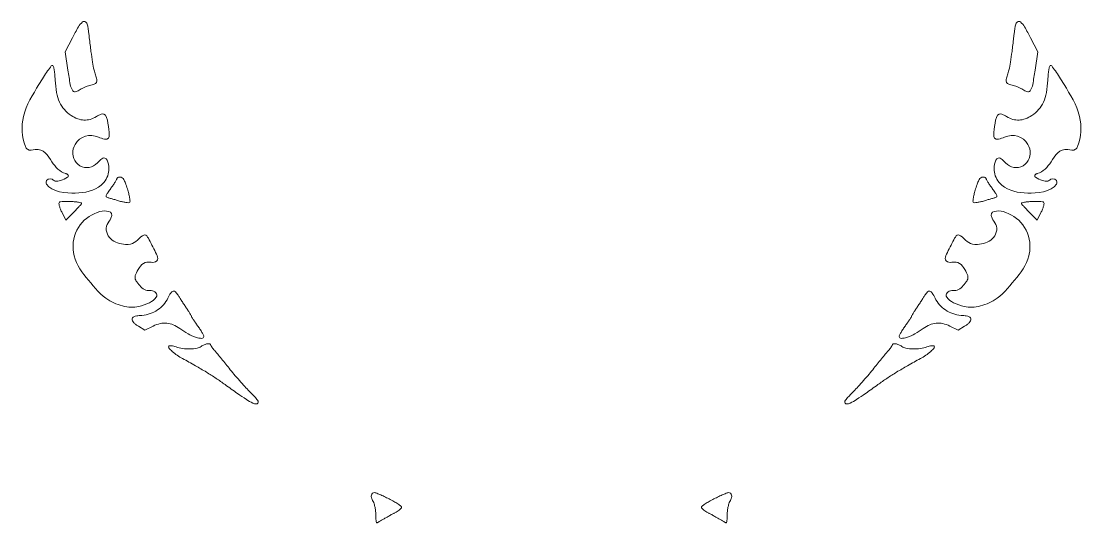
# Model space of a CAD drawing. Header units: millimetres. Extents: x 946 to 1411, y -1945 to 60.
# Drawn here: x 986.5 to 1377, y -1868.9 to -1684.2 of the extents above; entities that cross this region are included whole.
import ezdxf

# ---------------------------------------------------------------- set-up
doc = ezdxf.new("R2010")
doc.units = ezdxf.units.MM
doc.header["$MEASUREMENT"] = 0
doc.layers.add('Layer 1', color=7, linetype='Continuous')

msp = doc.modelspace()

# ---------------------------------------------------------------- linework, layer by layer
at = {"layer": 'Layer 1', "lineweight": 0}
for points, knots in [([(1005.36, -1690.36), (1006.05, -1689), (1006.79, -1687.67), (1007.56, -1686.36), (1007.98, -1685.66), (1008.51, -1685.03), (1009.13, -1684.51), (1009.43, -1684.25), (1009.87, -1684.23), (1010.19, -1684.47), (1010.57, -1684.75), (1010.84, -1685.16), (1010.94, -1685.63), (1010.99, -1685.88), (1011.04, -1686.14), (1011.08, -1686.4), (1011.14, -1686.81), (1011.2, -1687.22), (1011.26, -1687.62), (1011.32, -1688.08), (1011.39, -1688.54), (1011.44, -1689), (1011.5, -1689.45), (1011.55, -1689.91), (1011.6, -1690.36), (1011.79, -1692.05), (1011.99, -1693.74), (1012.21, -1695.43), (1012.38, -1696.73), (1012.57, -1698.02), (1012.78, -1699.31), (1012.95, -1700.29), (1013.13, -1701.26), (1013.34, -1702.23), (1013.47, -1702.84), (1013.65, -1703.44), (1013.88, -1704.02), (1014.09, -1704.56), (1014.25, -1705.12), (1014.37, -1705.69), (1014.44, -1706.05), (1014.38, -1706.42), (1014.21, -1706.74), (1014.03, -1707.06), (1013.75, -1707.31), (1013.41, -1707.44), (1012.88, -1707.65), (1012.32, -1707.81), (1011.76, -1707.92), (1011.42, -1707.98), (1011.09, -1708.07), (1010.77, -1708.17), (1010.4, -1708.3), (1010.03, -1708.44), (1009.68, -1708.59), (1009.33, -1708.75), (1008.98, -1708.92), (1008.65, -1709.1), (1008.37, -1709.25), (1008.11, -1709.43), (1007.86, -1709.62), (1007.44, -1709.95), (1006.93, -1710.16), (1006.4, -1710.21), (1005.98, -1710.26), (1005.57, -1710.05), (1005.36, -1709.67), (1004.99, -1709.01), (1004.73, -1708.29), (1004.59, -1707.54), (1004.27, -1705.79), (1003.98, -1704.03), (1003.73, -1702.27), (1003.73, -1702.27), (1002.73, -1695.46), (1002.73, -1695.46), (1002.73, -1695.46), (1005.36, -1690.36), (1005.36, -1690.36)], [0, 0, 0, 0, 1, 1, 1, 2, 2, 2, 3, 3, 3, 4, 4, 4, 5, 5, 5, 6, 6, 6, 7, 7, 7, 8, 8, 8, 9, 9, 9, 10, 10, 10, 11, 11, 11, 12, 12, 12, 13, 13, 13, 14, 14, 14, 15, 15, 15, 16, 16, 16, 17, 17, 17, 18, 18, 18, 19, 19, 19, 20, 20, 20, 21, 21, 21, 22, 22, 22, 23, 23, 23, 24, 24, 24, 25, 25, 25, 26, 26, 26, 26]), ([(1358.14, -1690.36), (1358.14, -1690.36), (1360.76, -1695.46), (1360.76, -1695.46), (1360.76, -1695.46), (1359.77, -1702.27), (1359.77, -1702.27), (1359.51, -1704.03), (1359.22, -1705.79), (1358.9, -1707.54), (1358.76, -1708.29), (1358.5, -1709.01), (1358.13, -1709.67), (1357.92, -1710.05), (1357.51, -1710.26), (1357.09, -1710.21), (1356.56, -1710.16), (1356.05, -1709.95), (1355.63, -1709.62), (1355.38, -1709.43), (1355.12, -1709.25), (1354.84, -1709.1), (1354.51, -1708.92), (1354.16, -1708.75), (1353.81, -1708.59), (1353.46, -1708.44), (1353.09, -1708.3), (1352.72, -1708.17), (1352.4, -1708.07), (1352.07, -1707.98), (1351.73, -1707.92), (1351.17, -1707.81), (1350.61, -1707.65), (1350.08, -1707.44), (1349.74, -1707.31), (1349.46, -1707.06), (1349.28, -1706.74), (1349.11, -1706.42), (1349.05, -1706.05), (1349.12, -1705.69), (1349.24, -1705.12), (1349.4, -1704.56), (1349.61, -1704.02), (1349.84, -1703.44), (1350.02, -1702.84), (1350.15, -1702.23), (1350.36, -1701.26), (1350.54, -1700.29), (1350.71, -1699.31), (1350.92, -1698.02), (1351.11, -1696.73), (1351.28, -1695.43), (1351.5, -1693.74), (1351.7, -1692.05), (1351.89, -1690.36), (1351.94, -1689.91), (1351.99, -1689.45), (1352.05, -1689), (1352.11, -1688.54), (1352.17, -1688.08), (1352.23, -1687.62), (1352.29, -1687.22), (1352.35, -1686.81), (1352.41, -1686.4), (1352.45, -1686.14), (1352.5, -1685.88), (1352.55, -1685.63), (1352.65, -1685.16), (1352.92, -1684.75), (1353.3, -1684.47), (1353.62, -1684.23), (1354.06, -1684.25), (1354.37, -1684.51), (1354.99, -1685.03), (1355.51, -1685.66), (1355.93, -1686.36), (1356.7, -1687.67), (1357.44, -1689), (1358.14, -1690.36)], [0, 0, 0, 0, 1, 1, 1, 2, 2, 2, 3, 3, 3, 4, 4, 4, 5, 5, 5, 6, 6, 6, 7, 7, 7, 8, 8, 8, 9, 9, 9, 10, 10, 10, 11, 11, 11, 12, 12, 12, 13, 13, 13, 14, 14, 14, 15, 15, 15, 16, 16, 16, 17, 17, 17, 18, 18, 18, 19, 19, 19, 20, 20, 20, 21, 21, 21, 22, 22, 22, 23, 23, 23, 24, 24, 24, 25, 25, 25, 26, 26, 26, 26]), ([(995.83, -1744.19), (995.71, -1743.99), (995.65, -1743.76), (995.65, -1743.53), (995.65, -1742.4), (997, -1741.98), (997.87, -1742.43), (998.27, -1742.64), (998.62, -1742.93), (999.04, -1743.08), (999.68, -1743.3), (1000.39, -1743.15), (1001.02, -1742.89), (1001.89, -1742.54), (1002.8, -1742.17), (1003.61, -1741.69), (1003.74, -1741.61), (1003.83, -1741.49), (1003.86, -1741.35), (1003.9, -1741.2), (1003.87, -1741.05), (1003.79, -1740.93), (1003.74, -1740.84), (1003.67, -1740.76), (1003.58, -1740.69), (1003.49, -1740.61), (1003.38, -1740.54), (1003.27, -1740.48), (1003.16, -1740.42), (1003.04, -1740.38), (1002.92, -1740.34), (1000.76, -1739.75), (999.1, -1737.88), (997.84, -1736.01), (996.33, -1733.76), (994.89, -1731.05), (991.68, -1731.47), (990.7, -1731.61), (989.58, -1732.01), (988.8, -1731.4), (988.47, -1731.15), (988.28, -1730.76), (988.12, -1730.37), (986.63, -1726.9), (986.52, -1722.91), (987.36, -1719.26), (988.38, -1714.88), (990.79, -1711.28), (993.06, -1707.49), (993.61, -1706.59), (994.16, -1705.69), (994.73, -1704.8), (995.22, -1704.04), (995.73, -1703.28), (996.25, -1702.54), (996.69, -1701.92), (997.13, -1701.3), (997.58, -1700.69), (997.68, -1700.56), (997.84, -1700.48), (998.01, -1700.48), (998.16, -1700.48), (998.3, -1700.58), (998.34, -1700.73), (998.46, -1701.11), (998.55, -1701.5), (998.63, -1701.9), (998.73, -1702.45), (998.81, -1703.02), (998.86, -1703.59), (998.94, -1704.35), (998.99, -1705.12), (999.03, -1705.89), (999.11, -1707.44), (999.29, -1708.98), (999.56, -1710.51), (999.78, -1711.73), (1000.15, -1712.91), (1000.66, -1714.04), (1001.1, -1715.03), (1001.69, -1715.95), (1002.4, -1716.76), (1003.13, -1717.59), (1003.97, -1718.32), (1004.9, -1718.92), (1005.66, -1719.42), (1006.47, -1719.83), (1007.32, -1720.16), (1008.05, -1720.44), (1008.83, -1720.6), (1009.61, -1720.64), (1010.38, -1720.67), (1011.14, -1720.58), (1011.87, -1720.36), (1012.69, -1720.12), (1013.46, -1719.79), (1014.19, -1719.36), (1014.76, -1719.02), (1015.35, -1718.72), (1015.96, -1718.46), (1016.28, -1718.32), (1016.64, -1718.31), (1016.96, -1718.44), (1018.55, -1719.06), (1018.73, -1724.34), (1018.94, -1725.85), (1019.1, -1727.05), (1018.47, -1728), (1017.14, -1727.64), (1016.4, -1727.44), (1015.67, -1727.19), (1014.97, -1726.9), (1011.77, -1725.56), (1008.17, -1726.46), (1006.35, -1729.58), (1005.15, -1731.64), (1005.24, -1734.44), (1006.75, -1736.29), (1008.26, -1738.14), (1011.16, -1738.75), (1013.19, -1737.49), (1014.2, -1736.86), (1014.93, -1735.86), (1015.84, -1735.09), (1016.24, -1734.75), (1016.76, -1734.44), (1017.25, -1734.6), (1018.78, -1735.09), (1018.92, -1738.51), (1018.71, -1739.75), (1018.41, -1741.61), (1017.39, -1743.37), (1015.96, -1744.58), (1013.38, -1746.77), (1009.82, -1747.43), (1006.43, -1747.49), (1003.31, -1747.55), (997.72, -1747.22), (995.83, -1744.19)], [0, 0, 0, 0, 1, 1, 1, 2, 2, 2, 3, 3, 3, 4, 4, 4, 5, 5, 5, 6, 6, 6, 7, 7, 7, 8, 8, 8, 9, 9, 9, 10, 10, 10, 11, 11, 11, 12, 12, 12, 13, 13, 13, 14, 14, 14, 15, 15, 15, 16, 16, 16, 17, 17, 17, 18, 18, 18, 19, 19, 19, 20, 20, 20, 21, 21, 21, 22, 22, 22, 23, 23, 23, 24, 24, 24, 25, 25, 25, 26, 26, 26, 27, 27, 27, 28, 28, 28, 29, 29, 29, 30, 30, 30, 31, 31, 31, 32, 32, 32, 33, 33, 33, 34, 34, 34, 35, 35, 35, 36, 36, 36, 37, 37, 37, 38, 38, 38, 39, 39, 39, 40, 40, 40, 41, 41, 41, 42, 42, 42, 43, 43, 43, 44, 44, 44, 45, 45, 45, 46, 46, 46, 46]), ([(1362.83, -1714.04), (1363.34, -1712.91), (1363.71, -1711.73), (1363.93, -1710.51), (1364.2, -1708.98), (1364.38, -1707.44), (1364.46, -1705.89), (1364.5, -1705.12), (1364.56, -1704.35), (1364.63, -1703.59), (1364.68, -1703.02), (1364.76, -1702.45), (1364.86, -1701.9), (1364.94, -1701.5), (1365.03, -1701.11), (1365.15, -1700.73), (1365.19, -1700.58), (1365.33, -1700.48), (1365.48, -1700.48), (1365.65, -1700.48), (1365.81, -1700.56), (1365.91, -1700.69), (1366.36, -1701.3), (1366.8, -1701.92), (1367.24, -1702.54), (1367.77, -1703.28), (1368.27, -1704.04), (1368.76, -1704.8), (1369.33, -1705.69), (1369.89, -1706.59), (1370.43, -1707.49), (1372.7, -1711.28), (1375.12, -1714.88), (1376.13, -1719.26), (1376.97, -1722.91), (1376.86, -1726.9), (1375.38, -1730.37), (1375.21, -1730.76), (1375.02, -1731.15), (1374.69, -1731.4), (1373.91, -1732.01), (1372.79, -1731.61), (1371.81, -1731.47), (1368.6, -1731.05), (1367.16, -1733.76), (1365.65, -1736.01), (1364.39, -1737.88), (1362.73, -1739.75), (1360.57, -1740.34), (1360.45, -1740.38), (1360.33, -1740.42), (1360.22, -1740.48), (1360.11, -1740.54), (1360, -1740.61), (1359.91, -1740.69), (1359.82, -1740.76), (1359.75, -1740.84), (1359.7, -1740.93), (1359.62, -1741.05), (1359.6, -1741.2), (1359.63, -1741.35), (1359.67, -1741.49), (1359.76, -1741.61), (1359.88, -1741.69), (1360.69, -1742.17), (1361.6, -1742.54), (1362.47, -1742.89), (1363.1, -1743.15), (1363.81, -1743.3), (1364.45, -1743.08), (1364.87, -1742.93), (1365.22, -1742.64), (1365.62, -1742.43), (1366.49, -1741.98), (1367.84, -1742.4), (1367.84, -1743.53), (1367.84, -1743.76), (1367.78, -1743.99), (1367.66, -1744.19), (1365.78, -1747.22), (1360.18, -1747.55), (1357.06, -1747.49), (1353.67, -1747.43), (1350.12, -1746.77), (1347.53, -1744.58), (1346.1, -1743.37), (1345.08, -1741.61), (1344.78, -1739.75), (1344.57, -1738.51), (1344.71, -1735.09), (1346.24, -1734.6), (1346.73, -1734.44), (1347.25, -1734.75), (1347.65, -1735.09), (1348.56, -1735.86), (1349.29, -1736.86), (1350.3, -1737.49), (1352.33, -1738.75), (1355.23, -1738.14), (1356.74, -1736.29), (1358.25, -1734.44), (1358.34, -1731.64), (1357.14, -1729.58), (1355.32, -1726.46), (1351.72, -1725.56), (1348.53, -1726.9), (1347.82, -1727.19), (1347.09, -1727.44), (1346.35, -1727.64), (1345.02, -1728), (1344.39, -1727.05), (1344.56, -1725.85), (1344.76, -1724.34), (1344.94, -1719.06), (1346.53, -1718.44), (1346.85, -1718.31), (1347.21, -1718.32), (1347.53, -1718.46), (1348.14, -1718.72), (1348.73, -1719.02), (1349.3, -1719.36), (1350.03, -1719.79), (1350.81, -1720.12), (1351.62, -1720.36), (1352.35, -1720.58), (1353.11, -1720.67), (1353.88, -1720.64), (1354.66, -1720.6), (1355.44, -1720.44), (1356.17, -1720.16), (1357.02, -1719.83), (1357.83, -1719.42), (1358.59, -1718.92), (1359.52, -1718.32), (1360.36, -1717.59), (1361.09, -1716.76), (1361.8, -1715.95), (1362.39, -1715.03), (1362.83, -1714.04)], [0, 0, 0, 0, 1, 1, 1, 2, 2, 2, 3, 3, 3, 4, 4, 4, 5, 5, 5, 6, 6, 6, 7, 7, 7, 8, 8, 8, 9, 9, 9, 10, 10, 10, 11, 11, 11, 12, 12, 12, 13, 13, 13, 14, 14, 14, 15, 15, 15, 16, 16, 16, 17, 17, 17, 18, 18, 18, 19, 19, 19, 20, 20, 20, 21, 21, 21, 22, 22, 22, 23, 23, 23, 24, 24, 24, 25, 25, 25, 26, 26, 26, 27, 27, 27, 28, 28, 28, 29, 29, 29, 30, 30, 30, 31, 31, 31, 32, 32, 32, 33, 33, 33, 34, 34, 34, 35, 35, 35, 36, 36, 36, 37, 37, 37, 38, 38, 38, 39, 39, 39, 40, 40, 40, 41, 41, 41, 42, 42, 42, 43, 43, 43, 44, 44, 44, 45, 45, 45, 46, 46, 46, 46]), ([(1026.6, -1750.46), (1026.61, -1750.62), (1026.56, -1750.77), (1026.45, -1750.88), (1026.34, -1750.99), (1026.2, -1751.04), (1026.05, -1751.04), (1025.71, -1751.02), (1025.37, -1750.99), (1025.03, -1750.95), (1024.6, -1750.89), (1024.18, -1750.82), (1023.76, -1750.72), (1023.29, -1750.62), (1022.83, -1750.49), (1022.36, -1750.35), (1021.89, -1750.21), (1021.42, -1750.07), (1020.95, -1749.93), (1020.5, -1749.8), (1020.06, -1749.66), (1019.62, -1749.53), (1019.25, -1749.42), (1018.87, -1749.31), (1018.5, -1749.2), (1018.33, -1749.15), (1018.16, -1749.1), (1018, -1749.05), (1017.86, -1749.02), (1017.78, -1748.89), (1017.79, -1748.75), (1017.81, -1748.53), (1017.87, -1748.31), (1017.97, -1748.11), (1018.12, -1747.77), (1018.3, -1747.45), (1018.51, -1747.14), (1018.82, -1746.69), (1019.13, -1746.25), (1019.46, -1745.81), (1019.76, -1745.42), (1020.06, -1745.02), (1020.34, -1744.62), (1020.6, -1744.26), (1020.85, -1743.89), (1021.08, -1743.51), (1021.28, -1743.2), (1021.47, -1742.89), (1021.66, -1742.57), (1021.72, -1742.46), (1021.76, -1742.33), (1021.76, -1742.2), (1021.76, -1742.12), (1021.79, -1742.04), (1021.85, -1741.97), (1021.93, -1741.89), (1022.02, -1741.83), (1022.12, -1741.78), (1022.25, -1741.72), (1022.39, -1741.67), (1022.53, -1741.65), (1022.68, -1741.62), (1022.84, -1741.6), (1023, -1741.6), (1023.25, -1741.6), (1023.49, -1741.69), (1023.68, -1741.84), (1023.92, -1742.03), (1024.12, -1742.26), (1024.27, -1742.52), (1024.51, -1742.92), (1024.72, -1743.34), (1024.88, -1743.78), (1025.14, -1744.5), (1025.39, -1745.23), (1025.62, -1745.97), (1025.8, -1746.54), (1025.96, -1747.11), (1026.11, -1747.68), (1026.23, -1748.19), (1026.34, -1748.7), (1026.43, -1749.22), (1026.5, -1749.63), (1026.56, -1750.05), (1026.6, -1750.46)], [0, 0, 0, 0, 1, 1, 1, 2, 2, 2, 3, 3, 3, 4, 4, 4, 5, 5, 5, 6, 6, 6, 7, 7, 7, 8, 8, 8, 9, 9, 9, 10, 10, 10, 11, 11, 11, 12, 12, 12, 13, 13, 13, 14, 14, 14, 15, 15, 15, 16, 16, 16, 17, 17, 17, 18, 18, 18, 19, 19, 19, 20, 20, 20, 21, 21, 21, 22, 22, 22, 23, 23, 23, 24, 24, 24, 25, 25, 25, 26, 26, 26, 27, 27, 27, 28, 28, 28, 28]), ([(1344.03, -1745.81), (1344.36, -1746.25), (1344.68, -1746.69), (1344.98, -1747.14), (1345.19, -1747.45), (1345.37, -1747.77), (1345.53, -1748.11), (1345.62, -1748.31), (1345.68, -1748.53), (1345.7, -1748.75), (1345.71, -1748.89), (1345.63, -1749.02), (1345.5, -1749.05), (1345.33, -1749.1), (1345.16, -1749.15), (1344.99, -1749.2), (1344.62, -1749.31), (1344.24, -1749.42), (1343.87, -1749.53), (1343.43, -1749.66), (1342.99, -1749.8), (1342.54, -1749.93), (1342.07, -1750.07), (1341.6, -1750.21), (1341.13, -1750.35), (1340.66, -1750.49), (1340.2, -1750.62), (1339.73, -1750.72), (1339.31, -1750.82), (1338.89, -1750.89), (1338.46, -1750.95), (1338.12, -1750.99), (1337.78, -1751.02), (1337.44, -1751.04), (1337.29, -1751.04), (1337.15, -1750.99), (1337.04, -1750.88), (1336.93, -1750.77), (1336.88, -1750.62), (1336.89, -1750.46), (1336.94, -1750.05), (1336.99, -1749.63), (1337.06, -1749.22), (1337.15, -1748.7), (1337.26, -1748.19), (1337.39, -1747.68), (1337.53, -1747.11), (1337.69, -1746.54), (1337.87, -1745.97), (1338.1, -1745.23), (1338.35, -1744.5), (1338.62, -1743.78), (1338.78, -1743.34), (1338.98, -1742.92), (1339.22, -1742.52), (1339.37, -1742.26), (1339.57, -1742.03), (1339.81, -1741.84), (1340, -1741.69), (1340.24, -1741.6), (1340.49, -1741.6), (1340.65, -1741.6), (1340.81, -1741.62), (1340.96, -1741.65), (1341.1, -1741.67), (1341.24, -1741.72), (1341.37, -1741.78), (1341.47, -1741.83), (1341.56, -1741.89), (1341.64, -1741.97), (1341.7, -1742.04), (1341.73, -1742.12), (1341.73, -1742.2), (1341.73, -1742.33), (1341.77, -1742.46), (1341.83, -1742.57), (1342.02, -1742.89), (1342.21, -1743.2), (1342.41, -1743.51), (1342.64, -1743.89), (1342.89, -1744.26), (1343.15, -1744.62), (1343.43, -1745.02), (1343.73, -1745.42), (1344.03, -1745.81)], [0, 0, 0, 0, 1, 1, 1, 2, 2, 2, 3, 3, 3, 4, 4, 4, 5, 5, 5, 6, 6, 6, 7, 7, 7, 8, 8, 8, 9, 9, 9, 10, 10, 10, 11, 11, 11, 12, 12, 12, 13, 13, 13, 14, 14, 14, 15, 15, 15, 16, 16, 16, 17, 17, 17, 18, 18, 18, 19, 19, 19, 20, 20, 20, 21, 21, 21, 22, 22, 22, 23, 23, 23, 24, 24, 24, 25, 25, 25, 26, 26, 26, 27, 27, 27, 28, 28, 28, 28]), ([(1002.91, -1757.46), (1002.91, -1757.46), (1001.43, -1754.43), (1001.43, -1754.43), (1001.23, -1754.01), (1001.04, -1753.59), (1000.87, -1753.16), (1000.73, -1752.81), (1000.62, -1752.45), (1000.53, -1752.09), (1000.47, -1751.83), (1000.42, -1751.56), (1000.41, -1751.29), (1000.4, -1751.14), (1000.46, -1751), (1000.58, -1750.9), (1000.7, -1750.81), (1000.85, -1750.74), (1001.01, -1750.72), (1001.38, -1750.68), (1001.75, -1750.64), (1002.12, -1750.62), (1002.57, -1750.59), (1003.02, -1750.57), (1003.47, -1750.57), (1003.96, -1750.57), (1004.46, -1750.58), (1004.95, -1750.61), (1005.43, -1750.64), (1005.91, -1750.67), (1006.39, -1750.72), (1006.79, -1750.76), (1007.2, -1750.82), (1007.6, -1750.89), (1007.92, -1750.95), (1008.23, -1751.02), (1008.55, -1751.09), (1008.64, -1751.11), (1008.7, -1751.2), (1008.7, -1751.29), (1008.7, -1751.4), (1008.66, -1751.5), (1008.6, -1751.59), (1008.35, -1751.88), (1008.1, -1752.18), (1007.85, -1752.47), (1007.55, -1752.82), (1007.23, -1753.16), (1006.91, -1753.49), (1006.55, -1753.88), (1006.18, -1754.25), (1005.8, -1754.62), (1005.8, -1754.62), (1002.91, -1757.46), (1002.91, -1757.46)], [0, 0, 0, 0, 1, 1, 1, 2, 2, 2, 3, 3, 3, 4, 4, 4, 5, 5, 5, 6, 6, 6, 7, 7, 7, 8, 8, 8, 9, 9, 9, 10, 10, 10, 11, 11, 11, 12, 12, 12, 13, 13, 13, 14, 14, 14, 15, 15, 15, 16, 16, 16, 17, 17, 17, 18, 18, 18, 18]), ([(1362.96, -1752.09), (1362.87, -1752.45), (1362.76, -1752.81), (1362.62, -1753.16), (1362.45, -1753.59), (1362.26, -1754.01), (1362.06, -1754.43), (1362.06, -1754.43), (1360.59, -1757.46), (1360.59, -1757.46), (1360.59, -1757.46), (1357.69, -1754.62), (1357.69, -1754.62), (1357.31, -1754.25), (1356.94, -1753.88), (1356.58, -1753.49), (1356.26, -1753.16), (1355.94, -1752.82), (1355.64, -1752.47), (1355.39, -1752.18), (1355.14, -1751.88), (1354.89, -1751.59), (1354.83, -1751.5), (1354.79, -1751.4), (1354.79, -1751.29), (1354.79, -1751.2), (1354.85, -1751.11), (1354.95, -1751.09), (1355.26, -1751.02), (1355.57, -1750.95), (1355.89, -1750.89), (1356.29, -1750.82), (1356.7, -1750.76), (1357.1, -1750.72), (1357.58, -1750.67), (1358.06, -1750.64), (1358.54, -1750.61), (1359.04, -1750.58), (1359.53, -1750.57), (1360.02, -1750.57), (1360.48, -1750.57), (1360.93, -1750.59), (1361.38, -1750.62), (1361.74, -1750.64), (1362.11, -1750.68), (1362.48, -1750.72), (1362.64, -1750.74), (1362.79, -1750.81), (1362.92, -1750.9), (1363.03, -1751), (1363.09, -1751.14), (1363.08, -1751.29), (1363.07, -1751.56), (1363.02, -1751.83), (1362.96, -1752.09)], [0, 0, 0, 0, 1, 1, 1, 2, 2, 2, 3, 3, 3, 4, 4, 4, 5, 5, 5, 6, 6, 6, 7, 7, 7, 8, 8, 8, 9, 9, 9, 10, 10, 10, 11, 11, 11, 12, 12, 12, 13, 13, 13, 14, 14, 14, 15, 15, 15, 16, 16, 16, 17, 17, 17, 18, 18, 18, 18]), ([(1023.77, -1789.06), (1022.68, -1788.78), (1021.61, -1788.41), (1020.59, -1787.93), (1019.59, -1787.46), (1018.63, -1786.9), (1017.73, -1786.24), (1014.93, -1784.18), (1012.6, -1781.24), (1010.43, -1778.54), (1008.27, -1775.85), (1006.35, -1772.85), (1005.76, -1769.38), (1005.69, -1768.91), (1005.63, -1768.44), (1005.61, -1767.96), (1005.43, -1764.84), (1006.38, -1761.66), (1008.27, -1759.17), (1010.05, -1756.82), (1012.65, -1755.11), (1015.49, -1754.35), (1017.39, -1753.85), (1020.87, -1753.8), (1019.57, -1756.73), (1019.21, -1757.56), (1018.55, -1758.24), (1018.17, -1759.06), (1017.36, -1760.84), (1018.06, -1763.06), (1019.49, -1764.4), (1020.92, -1765.74), (1022.93, -1766.31), (1024.89, -1766.42), (1027.72, -1766.58), (1028.69, -1765.29), (1030.61, -1763.62), (1032.25, -1762.18), (1032.85, -1763.17), (1033.63, -1764.7), (1034.53, -1766.47), (1035.43, -1768.24), (1036.33, -1770.01), (1036.67, -1770.67), (1037, -1771.44), (1036.69, -1772.11), (1036.4, -1772.74), (1035.62, -1773), (1034.92, -1773.01), (1034.22, -1773.02), (1033.52, -1772.86), (1032.82, -1772.94), (1030.89, -1773.18), (1029.76, -1775.17), (1028.92, -1776.92), (1028.63, -1777.53), (1028.33, -1778.18), (1028.43, -1778.85), (1028.5, -1779.36), (1028.8, -1779.81), (1029.09, -1780.23), (1029.92, -1781.42), (1031.01, -1782.74), (1032.44, -1783.2), (1033.73, -1783.61), (1035.07, -1783.09), (1036.12, -1784.2), (1036.54, -1784.65), (1036.58, -1785.32), (1036.22, -1785.81), (1035.56, -1786.69), (1034.71, -1787.41), (1033.73, -1787.89), (1032.49, -1788.51), (1031.19, -1788.97), (1029.85, -1789.27), (1028.9, -1789.49), (1027.92, -1789.57), (1026.95, -1789.53), (1025.88, -1789.48), (1024.81, -1789.32), (1023.77, -1789.06)], [0, 0, 0, 0, 1, 1, 1, 2, 2, 2, 3, 3, 3, 4, 4, 4, 5, 5, 5, 6, 6, 6, 7, 7, 7, 8, 8, 8, 9, 9, 9, 10, 10, 10, 11, 11, 11, 12, 12, 12, 13, 13, 13, 14, 14, 14, 15, 15, 15, 16, 16, 16, 17, 17, 17, 18, 18, 18, 19, 19, 19, 20, 20, 20, 21, 21, 21, 22, 22, 22, 23, 23, 23, 24, 24, 24, 25, 25, 25, 26, 26, 26, 27, 27, 27, 27]), ([(1357.89, -1767.96), (1357.86, -1768.44), (1357.81, -1768.91), (1357.73, -1769.38), (1357.14, -1772.85), (1355.22, -1775.85), (1353.06, -1778.54), (1350.89, -1781.24), (1348.56, -1784.18), (1345.76, -1786.24), (1344.86, -1786.9), (1343.9, -1787.46), (1342.9, -1787.93), (1341.88, -1788.41), (1340.81, -1788.78), (1339.72, -1789.06), (1338.68, -1789.32), (1337.61, -1789.48), (1336.54, -1789.53), (1335.57, -1789.57), (1334.59, -1789.49), (1333.65, -1789.27), (1332.3, -1788.97), (1331, -1788.51), (1329.77, -1787.89), (1328.78, -1787.41), (1327.93, -1786.69), (1327.27, -1785.81), (1326.91, -1785.32), (1326.95, -1784.65), (1327.37, -1784.2), (1328.42, -1783.09), (1329.76, -1783.61), (1331.05, -1783.2), (1332.48, -1782.74), (1333.57, -1781.42), (1334.4, -1780.23), (1334.7, -1779.81), (1334.99, -1779.36), (1335.06, -1778.85), (1335.16, -1778.18), (1334.86, -1777.53), (1334.57, -1776.92), (1333.74, -1775.17), (1332.6, -1773.18), (1330.67, -1772.94), (1329.97, -1772.86), (1329.27, -1773.02), (1328.57, -1773.01), (1327.87, -1773), (1327.09, -1772.74), (1326.8, -1772.11), (1326.49, -1771.44), (1326.83, -1770.67), (1327.16, -1770.01), (1328.06, -1768.24), (1328.96, -1766.47), (1329.86, -1764.7), (1330.64, -1763.17), (1331.24, -1762.18), (1332.88, -1763.62), (1334.8, -1765.29), (1335.77, -1766.58), (1338.6, -1766.42), (1340.56, -1766.31), (1342.57, -1765.74), (1344, -1764.4), (1345.43, -1763.06), (1346.13, -1760.84), (1345.32, -1759.06), (1344.94, -1758.24), (1344.28, -1757.56), (1343.92, -1756.73), (1342.62, -1753.8), (1346.11, -1753.85), (1348, -1754.35), (1350.84, -1755.11), (1353.44, -1756.82), (1355.22, -1759.17), (1357.11, -1761.66), (1358.06, -1764.84), (1357.89, -1767.96)], [0, 0, 0, 0, 1, 1, 1, 2, 2, 2, 3, 3, 3, 4, 4, 4, 5, 5, 5, 6, 6, 6, 7, 7, 7, 8, 8, 8, 9, 9, 9, 10, 10, 10, 11, 11, 11, 12, 12, 12, 13, 13, 13, 14, 14, 14, 15, 15, 15, 16, 16, 16, 17, 17, 17, 18, 18, 18, 19, 19, 19, 20, 20, 20, 21, 21, 21, 22, 22, 22, 23, 23, 23, 24, 24, 24, 25, 25, 25, 26, 26, 26, 27, 27, 27, 27]), ([(1037.69, -1795.55), (1036.79, -1795.75), (1035.92, -1796.06), (1035.1, -1796.46), (1035.1, -1796.46), (1032.07, -1797.92), (1032.07, -1797.92), (1032.07, -1797.92), (1029.69, -1796.56), (1029.69, -1796.56), (1029.36, -1796.38), (1029.05, -1796.17), (1028.76, -1795.94), (1028.48, -1795.74), (1028.22, -1795.5), (1027.99, -1795.25), (1027.79, -1795.05), (1027.62, -1794.82), (1027.47, -1794.58), (1027.36, -1794.41), (1027.31, -1794.22), (1027.31, -1794.02), (1027.31, -1793.81), (1027.38, -1793.6), (1027.5, -1793.42), (1027.63, -1793.24), (1027.81, -1793.1), (1028.02, -1793.01), (1028.35, -1792.88), (1028.69, -1792.79), (1029.04, -1792.74), (1029.67, -1792.65), (1030.31, -1792.58), (1030.95, -1792.52), (1031.99, -1792.43), (1033.02, -1792.21), (1034.01, -1791.88), (1034.96, -1791.56), (1035.87, -1791.11), (1036.71, -1790.55), (1037.54, -1790.01), (1038.28, -1789.35), (1038.93, -1788.61), (1039.58, -1787.87), (1040.12, -1787.04), (1040.54, -1786.16), (1040.85, -1785.52), (1041.19, -1784.9), (1041.58, -1784.3), (1041.78, -1783.98), (1042.1, -1783.75), (1042.46, -1783.65), (1042.78, -1783.57), (1043.11, -1783.66), (1043.34, -1783.89), (1043.72, -1784.26), (1044.05, -1784.68), (1044.33, -1785.14), (1044.51, -1785.44), (1044.69, -1785.74), (1044.88, -1786.03), (1045.14, -1786.44), (1045.4, -1786.85), (1045.66, -1787.25), (1045.94, -1787.69), (1046.22, -1788.13), (1046.51, -1788.56), (1046.77, -1788.96), (1047.04, -1789.36), (1047.3, -1789.76), (1047.55, -1790.13), (1047.79, -1790.49), (1048.02, -1790.86), (1048.23, -1791.18), (1048.43, -1791.5), (1048.63, -1791.83), (1048.79, -1792.1), (1048.96, -1792.38), (1049.12, -1792.66), (1049.16, -1792.72), (1049.18, -1792.79), (1049.18, -1792.86), (1049.18, -1792.94), (1049.2, -1793.01), (1049.24, -1793.07), (1049.44, -1793.39), (1049.64, -1793.7), (1049.85, -1794.01), (1050.09, -1794.38), (1050.33, -1794.75), (1050.58, -1795.11), (1050.87, -1795.53), (1051.16, -1795.94), (1051.46, -1796.35), (1051.76, -1796.77), (1052.05, -1797.19), (1052.34, -1797.62), (1052.59, -1798.01), (1052.84, -1798.41), (1053.07, -1798.81), (1053.27, -1799.15), (1053.46, -1799.48), (1053.64, -1799.83), (1053.71, -1799.96), (1053.75, -1800.11), (1053.75, -1800.27), (1053.74, -1800.46), (1053.67, -1800.65), (1053.53, -1800.78), (1053.39, -1800.92), (1053.2, -1800.99), (1053.01, -1800.99), (1052.28, -1800.97), (1051.56, -1800.85), (1050.87, -1800.62), (1049.86, -1800.29), (1048.87, -1799.86), (1047.94, -1799.34), (1046.88, -1798.75), (1045.85, -1798.1), (1044.88, -1797.37), (1044.14, -1796.83), (1043.34, -1796.37), (1042.5, -1796), (1041.75, -1795.67), (1040.95, -1795.47), (1040.13, -1795.39), (1039.31, -1795.31), (1038.49, -1795.37), (1037.69, -1795.55)], [0, 0, 0, 0, 1, 1, 1, 2, 2, 2, 3, 3, 3, 4, 4, 4, 5, 5, 5, 6, 6, 6, 7, 7, 7, 8, 8, 8, 9, 9, 9, 10, 10, 10, 11, 11, 11, 12, 12, 12, 13, 13, 13, 14, 14, 14, 15, 15, 15, 16, 16, 16, 17, 17, 17, 18, 18, 18, 19, 19, 19, 20, 20, 20, 21, 21, 21, 22, 22, 22, 23, 23, 23, 24, 24, 24, 25, 25, 25, 26, 26, 26, 27, 27, 27, 28, 28, 28, 29, 29, 29, 30, 30, 30, 31, 31, 31, 32, 32, 32, 33, 33, 33, 34, 34, 34, 35, 35, 35, 36, 36, 36, 37, 37, 37, 38, 38, 38, 39, 39, 39, 40, 40, 40, 41, 41, 41, 42, 42, 42, 43, 43, 43, 43]), ([(1336.02, -1794.58), (1335.87, -1794.82), (1335.7, -1795.05), (1335.5, -1795.25), (1335.27, -1795.5), (1335.01, -1795.74), (1334.74, -1795.94), (1334.44, -1796.17), (1334.13, -1796.38), (1333.8, -1796.56), (1333.8, -1796.56), (1331.42, -1797.92), (1331.42, -1797.92), (1331.42, -1797.92), (1328.4, -1796.46), (1328.4, -1796.46), (1327.57, -1796.06), (1326.7, -1795.75), (1325.81, -1795.55), (1325, -1795.37), (1324.18, -1795.31), (1323.36, -1795.39), (1322.54, -1795.47), (1321.74, -1795.67), (1320.99, -1796), (1320.15, -1796.37), (1319.35, -1796.83), (1318.61, -1797.37), (1317.64, -1798.1), (1316.61, -1798.75), (1315.55, -1799.34), (1314.62, -1799.86), (1313.63, -1800.29), (1312.62, -1800.62), (1311.93, -1800.85), (1311.21, -1800.97), (1310.48, -1800.99), (1310.29, -1800.99), (1310.1, -1800.92), (1309.96, -1800.78), (1309.82, -1800.65), (1309.75, -1800.46), (1309.75, -1800.27), (1309.75, -1800.11), (1309.78, -1799.96), (1309.86, -1799.83), (1310.04, -1799.48), (1310.22, -1799.15), (1310.42, -1798.81), (1310.65, -1798.41), (1310.9, -1798.01), (1311.16, -1797.62), (1311.44, -1797.19), (1311.73, -1796.77), (1312.03, -1796.35), (1312.33, -1795.94), (1312.62, -1795.53), (1312.91, -1795.11), (1313.16, -1794.75), (1313.4, -1794.38), (1313.64, -1794.01), (1313.85, -1793.7), (1314.05, -1793.39), (1314.25, -1793.07), (1314.29, -1793.01), (1314.32, -1792.94), (1314.32, -1792.86), (1314.32, -1792.79), (1314.33, -1792.72), (1314.37, -1792.66), (1314.53, -1792.38), (1314.7, -1792.1), (1314.87, -1791.83), (1315.06, -1791.5), (1315.26, -1791.18), (1315.47, -1790.86), (1315.7, -1790.49), (1315.94, -1790.13), (1316.19, -1789.76), (1316.45, -1789.36), (1316.72, -1788.96), (1316.98, -1788.56), (1317.27, -1788.13), (1317.55, -1787.69), (1317.83, -1787.25), (1318.09, -1786.85), (1318.35, -1786.44), (1318.61, -1786.03), (1318.8, -1785.74), (1318.98, -1785.44), (1319.17, -1785.14), (1319.44, -1784.68), (1319.77, -1784.26), (1320.15, -1783.89), (1320.38, -1783.66), (1320.71, -1783.57), (1321.03, -1783.65), (1321.39, -1783.75), (1321.71, -1783.98), (1321.91, -1784.3), (1322.3, -1784.9), (1322.64, -1785.52), (1322.95, -1786.16), (1323.37, -1787.04), (1323.92, -1787.87), (1324.56, -1788.61), (1325.21, -1789.35), (1325.95, -1790.01), (1326.78, -1790.55), (1327.62, -1791.11), (1328.53, -1791.56), (1329.48, -1791.88), (1330.47, -1792.21), (1331.5, -1792.43), (1332.54, -1792.52), (1333.18, -1792.58), (1333.82, -1792.65), (1334.45, -1792.74), (1334.8, -1792.79), (1335.15, -1792.88), (1335.47, -1793.01), (1335.68, -1793.1), (1335.86, -1793.24), (1335.99, -1793.42), (1336.12, -1793.6), (1336.18, -1793.81), (1336.18, -1794.02), (1336.18, -1794.22), (1336.13, -1794.41), (1336.02, -1794.58)], [0, 0, 0, 0, 1, 1, 1, 2, 2, 2, 3, 3, 3, 4, 4, 4, 5, 5, 5, 6, 6, 6, 7, 7, 7, 8, 8, 8, 9, 9, 9, 10, 10, 10, 11, 11, 11, 12, 12, 12, 13, 13, 13, 14, 14, 14, 15, 15, 15, 16, 16, 16, 17, 17, 17, 18, 18, 18, 19, 19, 19, 20, 20, 20, 21, 21, 21, 22, 22, 22, 23, 23, 23, 24, 24, 24, 25, 25, 25, 26, 26, 26, 27, 27, 27, 28, 28, 28, 29, 29, 29, 30, 30, 30, 31, 31, 31, 32, 32, 32, 33, 33, 33, 34, 34, 34, 35, 35, 35, 36, 36, 36, 37, 37, 37, 38, 38, 38, 39, 39, 39, 40, 40, 40, 41, 41, 41, 42, 42, 42, 43, 43, 43, 43]), ([(1073.67, -1824.83), (1073.51, -1825.04), (1073.26, -1825.16), (1072.99, -1825.16), (1072.57, -1825.16), (1072.16, -1825.05), (1071.79, -1824.85), (1070.99, -1824.42), (1070.2, -1823.96), (1069.42, -1823.47), (1068.32, -1822.78), (1067.23, -1822.06), (1066.17, -1821.31), (1064.63, -1820.23), (1063.1, -1819.14), (1061.58, -1818.03), (1060.5, -1817.23), (1059.4, -1816.47), (1058.28, -1815.73), (1057.1, -1814.94), (1055.9, -1814.18), (1054.69, -1813.44), (1053.36, -1812.62), (1052, -1811.82), (1050.64, -1811.05), (1049.07, -1810.16), (1047.5, -1809.29), (1045.91, -1808.44), (1045.23, -1808.07), (1044.57, -1807.67), (1043.93, -1807.22), (1043.31, -1806.79), (1042.72, -1806.31), (1042.15, -1805.8), (1041.69, -1805.39), (1041.26, -1804.95), (1040.85, -1804.48), (1040.7, -1804.31), (1040.7, -1804.04), (1040.87, -1803.88), (1040.96, -1803.79), (1041.08, -1803.74), (1041.2, -1803.73), (1041.42, -1803.72), (1041.64, -1803.72), (1041.86, -1803.75), (1042.13, -1803.77), (1042.4, -1803.82), (1042.67, -1803.88), (1042.96, -1803.96), (1043.24, -1804.04), (1043.53, -1804.14), (1044.3, -1804.43), (1045.11, -1804.62), (1045.93, -1804.73), (1046.85, -1804.86), (1047.77, -1804.91), (1048.7, -1804.89), (1049.55, -1804.87), (1050.4, -1804.79), (1051.24, -1804.64), (1051.81, -1804.55), (1052.34, -1804.31), (1052.8, -1803.96), (1053.14, -1803.71), (1053.5, -1803.5), (1053.89, -1803.34), (1054.28, -1803.18), (1054.68, -1803.07), (1055.1, -1803.02), (1055.4, -1802.98), (1055.72, -1802.99), (1056.02, -1803.07), (1056.22, -1803.12), (1056.36, -1803.29), (1056.36, -1803.49), (1056.36, -1803.6), (1056.38, -1803.7), (1056.43, -1803.78), (1056.54, -1803.96), (1056.65, -1804.14), (1056.76, -1804.31), (1056.91, -1804.51), (1057.06, -1804.71), (1057.21, -1804.91), (1057.38, -1805.11), (1057.56, -1805.32), (1057.75, -1805.52), (1058.01, -1805.8), (1058.27, -1806.09), (1058.52, -1806.39), (1058.97, -1806.93), (1059.43, -1807.48), (1059.88, -1808.04), (1060.41, -1808.68), (1060.94, -1809.33), (1061.46, -1809.98), (1062, -1810.65), (1062.53, -1811.33), (1063.07, -1812), (1063.64, -1812.73), (1064.23, -1813.46), (1064.83, -1814.17), (1065.5, -1814.97), (1066.18, -1815.76), (1066.87, -1816.55), (1067.53, -1817.3), (1068.2, -1818.04), (1068.87, -1818.78), (1069.4, -1819.35), (1069.94, -1819.91), (1070.49, -1820.45), (1071.27, -1821.23), (1072.04, -1822.01), (1072.79, -1822.82), (1073.16, -1823.22), (1073.48, -1823.66), (1073.73, -1824.14), (1073.85, -1824.36), (1073.83, -1824.63), (1073.67, -1824.83)], [0, 0, 0, 0, 1, 1, 1, 2, 2, 2, 3, 3, 3, 4, 4, 4, 5, 5, 5, 6, 6, 6, 7, 7, 7, 8, 8, 8, 9, 9, 9, 10, 10, 10, 11, 11, 11, 12, 12, 12, 13, 13, 13, 14, 14, 14, 15, 15, 15, 16, 16, 16, 17, 17, 17, 18, 18, 18, 19, 19, 19, 20, 20, 20, 21, 21, 21, 22, 22, 22, 23, 23, 23, 24, 24, 24, 25, 25, 25, 26, 26, 26, 27, 27, 27, 28, 28, 28, 29, 29, 29, 30, 30, 30, 31, 31, 31, 32, 32, 32, 33, 33, 33, 34, 34, 34, 35, 35, 35, 36, 36, 36, 37, 37, 37, 38, 38, 38, 39, 39, 39, 40, 40, 40, 40]), ([(1322.64, -1804.48), (1322.23, -1804.95), (1321.8, -1805.39), (1321.34, -1805.8), (1320.78, -1806.31), (1320.18, -1806.79), (1319.56, -1807.22), (1318.92, -1807.67), (1318.26, -1808.07), (1317.58, -1808.44), (1315.99, -1809.29), (1314.42, -1810.16), (1312.85, -1811.05), (1311.49, -1811.82), (1310.14, -1812.62), (1308.8, -1813.44), (1307.59, -1814.18), (1306.39, -1814.94), (1305.21, -1815.73), (1304.1, -1816.47), (1303, -1817.23), (1301.91, -1818.03), (1300.39, -1819.14), (1298.86, -1820.23), (1297.33, -1821.31), (1296.26, -1822.06), (1295.17, -1822.78), (1294.07, -1823.47), (1293.29, -1823.96), (1292.5, -1824.42), (1291.7, -1824.85), (1291.33, -1825.05), (1290.92, -1825.16), (1290.5, -1825.16), (1290.24, -1825.16), (1289.98, -1825.04), (1289.82, -1824.83), (1289.67, -1824.63), (1289.64, -1824.36), (1289.76, -1824.14), (1290.01, -1823.66), (1290.33, -1823.22), (1290.71, -1822.82), (1291.45, -1822.01), (1292.22, -1821.23), (1293, -1820.45), (1293.55, -1819.91), (1294.09, -1819.35), (1294.62, -1818.78), (1295.29, -1818.04), (1295.96, -1817.3), (1296.62, -1816.55), (1297.31, -1815.76), (1297.99, -1814.97), (1298.66, -1814.17), (1299.26, -1813.46), (1299.85, -1812.73), (1300.42, -1812), (1300.96, -1811.33), (1301.49, -1810.65), (1302.03, -1809.98), (1302.55, -1809.33), (1303.08, -1808.68), (1303.61, -1808.04), (1304.06, -1807.48), (1304.52, -1806.93), (1304.98, -1806.39), (1305.22, -1806.09), (1305.48, -1805.8), (1305.75, -1805.52), (1305.93, -1805.32), (1306.11, -1805.11), (1306.28, -1804.91), (1306.44, -1804.71), (1306.59, -1804.51), (1306.73, -1804.31), (1306.84, -1804.14), (1306.95, -1803.96), (1307.06, -1803.78), (1307.11, -1803.7), (1307.13, -1803.6), (1307.13, -1803.49), (1307.13, -1803.29), (1307.27, -1803.12), (1307.47, -1803.07), (1307.77, -1802.99), (1308.09, -1802.98), (1308.4, -1803.02), (1308.81, -1803.07), (1309.21, -1803.18), (1309.6, -1803.34), (1309.99, -1803.5), (1310.35, -1803.71), (1310.69, -1803.96), (1311.15, -1804.31), (1311.68, -1804.55), (1312.25, -1804.64), (1313.09, -1804.79), (1313.94, -1804.87), (1314.79, -1804.89), (1315.72, -1804.91), (1316.64, -1804.86), (1317.56, -1804.73), (1318.38, -1804.62), (1319.19, -1804.43), (1319.96, -1804.14), (1320.25, -1804.04), (1320.53, -1803.96), (1320.83, -1803.88), (1321.09, -1803.82), (1321.36, -1803.77), (1321.63, -1803.75), (1321.85, -1803.72), (1322.07, -1803.72), (1322.29, -1803.73), (1322.42, -1803.74), (1322.53, -1803.79), (1322.62, -1803.88), (1322.79, -1804.04), (1322.79, -1804.31), (1322.64, -1804.48)], [0, 0, 0, 0, 1, 1, 1, 2, 2, 2, 3, 3, 3, 4, 4, 4, 5, 5, 5, 6, 6, 6, 7, 7, 7, 8, 8, 8, 9, 9, 9, 10, 10, 10, 11, 11, 11, 12, 12, 12, 13, 13, 13, 14, 14, 14, 15, 15, 15, 16, 16, 16, 17, 17, 17, 18, 18, 18, 19, 19, 19, 20, 20, 20, 21, 21, 21, 22, 22, 22, 23, 23, 23, 24, 24, 24, 25, 25, 25, 26, 26, 26, 27, 27, 27, 28, 28, 28, 29, 29, 29, 30, 30, 30, 31, 31, 31, 32, 32, 32, 33, 33, 33, 34, 34, 34, 35, 35, 35, 36, 36, 36, 37, 37, 37, 38, 38, 38, 39, 39, 39, 40, 40, 40, 40]), ([(1126.4, -1863.54), (1126.27, -1863.71), (1126.12, -1863.87), (1125.96, -1864.01), (1125.76, -1864.19), (1125.55, -1864.36), (1125.32, -1864.5), (1125.08, -1864.66), (1124.83, -1864.81), (1124.57, -1864.94), (1124.26, -1865.09), (1123.96, -1865.25), (1123.65, -1865.42), (1123.26, -1865.63), (1122.86, -1865.85), (1122.47, -1866.07), (1122.07, -1866.3), (1121.66, -1866.53), (1121.26, -1866.77), (1120.89, -1866.98), (1120.54, -1867.19), (1120.18, -1867.41), (1119.86, -1867.6), (1119.54, -1867.79), (1119.22, -1867.98), (1118.94, -1868.14), (1118.65, -1868.3), (1118.36, -1868.46), (1118.12, -1868.59), (1117.87, -1868.72), (1117.63, -1868.84), (1117.56, -1868.88), (1117.48, -1868.9), (1117.41, -1868.9), (1117.34, -1868.9), (1117.28, -1868.85), (1117.27, -1868.78), (1117.23, -1868.53), (1117.19, -1868.28), (1117.17, -1868.02), (1117.13, -1867.71), (1117.1, -1867.39), (1117.09, -1867.07), (1117.07, -1866.69), (1117.07, -1866.31), (1117.07, -1865.93), (1117.07, -1865.5), (1117.04, -1865.07), (1116.99, -1864.65), (1116.94, -1864.18), (1116.86, -1863.72), (1116.77, -1863.26), (1116.68, -1862.82), (1116.57, -1862.39), (1116.45, -1861.97), (1116.35, -1861.64), (1116.22, -1861.32), (1116.06, -1861.01), (1115.84, -1860.58), (1115.65, -1860.13), (1115.5, -1859.67), (1115.4, -1859.34), (1115.38, -1858.99), (1115.43, -1858.66), (1115.48, -1858.41), (1115.62, -1858.18), (1115.83, -1858.04), (1116.06, -1857.88), (1116.34, -1857.8), (1116.61, -1857.8), (1116.79, -1857.8), (1116.96, -1857.83), (1117.11, -1857.9), (1117.58, -1858.09), (1118.04, -1858.28), (1118.51, -1858.48), (1119.06, -1858.72), (1119.61, -1858.97), (1120.15, -1859.22), (1120.76, -1859.51), (1121.36, -1859.8), (1121.96, -1860.1), (1122.55, -1860.4), (1123.14, -1860.72), (1123.71, -1861.04), (1124.22, -1861.33), (1124.71, -1861.63), (1125.19, -1861.96), (1125.58, -1862.22), (1125.96, -1862.49), (1126.33, -1862.77), (1126.46, -1862.87), (1126.53, -1863.02), (1126.53, -1863.18), (1126.53, -1863.31), (1126.49, -1863.44), (1126.4, -1863.54)], [0, 0, 0, 0, 1, 1, 1, 2, 2, 2, 3, 3, 3, 4, 4, 4, 5, 5, 5, 6, 6, 6, 7, 7, 7, 8, 8, 8, 9, 9, 9, 10, 10, 10, 11, 11, 11, 12, 12, 12, 13, 13, 13, 14, 14, 14, 15, 15, 15, 16, 16, 16, 17, 17, 17, 18, 18, 18, 19, 19, 19, 20, 20, 20, 21, 21, 21, 22, 22, 22, 23, 23, 23, 24, 24, 24, 25, 25, 25, 26, 26, 26, 27, 27, 27, 28, 28, 28, 29, 29, 29, 30, 30, 30, 31, 31, 31, 32, 32, 32, 32]), ([(1247.99, -1859.67), (1247.84, -1860.13), (1247.65, -1860.58), (1247.43, -1861.01), (1247.27, -1861.32), (1247.14, -1861.64), (1247.04, -1861.97), (1246.92, -1862.39), (1246.81, -1862.82), (1246.72, -1863.26), (1246.63, -1863.72), (1246.55, -1864.18), (1246.5, -1864.65), (1246.45, -1865.07), (1246.43, -1865.5), (1246.43, -1865.93), (1246.43, -1866.31), (1246.42, -1866.69), (1246.4, -1867.07), (1246.39, -1867.39), (1246.36, -1867.71), (1246.33, -1868.02), (1246.3, -1868.28), (1246.26, -1868.53), (1246.22, -1868.78), (1246.21, -1868.85), (1246.15, -1868.9), (1246.08, -1868.9), (1246.01, -1868.9), (1245.93, -1868.88), (1245.86, -1868.84), (1245.62, -1868.72), (1245.37, -1868.59), (1245.13, -1868.46), (1244.84, -1868.3), (1244.55, -1868.14), (1244.27, -1867.98), (1243.95, -1867.79), (1243.63, -1867.6), (1243.31, -1867.41), (1242.95, -1867.19), (1242.6, -1866.98), (1242.24, -1866.77), (1241.83, -1866.53), (1241.42, -1866.3), (1241.02, -1866.07), (1240.63, -1865.85), (1240.23, -1865.63), (1239.84, -1865.42), (1239.54, -1865.25), (1239.23, -1865.09), (1238.92, -1864.94), (1238.66, -1864.81), (1238.41, -1864.66), (1238.17, -1864.5), (1237.95, -1864.36), (1237.73, -1864.19), (1237.54, -1864.01), (1237.37, -1863.87), (1237.22, -1863.71), (1237.09, -1863.54), (1237, -1863.44), (1236.96, -1863.31), (1236.96, -1863.18), (1236.96, -1863.02), (1237.03, -1862.87), (1237.16, -1862.77), (1237.53, -1862.49), (1237.91, -1862.22), (1238.3, -1861.96), (1238.78, -1861.63), (1239.28, -1861.33), (1239.78, -1861.04), (1240.35, -1860.72), (1240.94, -1860.4), (1241.53, -1860.1), (1242.13, -1859.8), (1242.73, -1859.51), (1243.34, -1859.22), (1243.88, -1858.97), (1244.43, -1858.72), (1244.98, -1858.48), (1245.45, -1858.28), (1245.91, -1858.09), (1246.38, -1857.9), (1246.54, -1857.83), (1246.71, -1857.8), (1246.88, -1857.8), (1247.16, -1857.8), (1247.43, -1857.88), (1247.66, -1858.04), (1247.87, -1858.18), (1248.01, -1858.41), (1248.06, -1858.66), (1248.11, -1858.99), (1248.09, -1859.34), (1247.99, -1859.67)], [0, 0, 0, 0, 1, 1, 1, 2, 2, 2, 3, 3, 3, 4, 4, 4, 5, 5, 5, 6, 6, 6, 7, 7, 7, 8, 8, 8, 9, 9, 9, 10, 10, 10, 11, 11, 11, 12, 12, 12, 13, 13, 13, 14, 14, 14, 15, 15, 15, 16, 16, 16, 17, 17, 17, 18, 18, 18, 19, 19, 19, 20, 20, 20, 21, 21, 21, 22, 22, 22, 23, 23, 23, 24, 24, 24, 25, 25, 25, 26, 26, 26, 27, 27, 27, 28, 28, 28, 29, 29, 29, 30, 30, 30, 31, 31, 31, 32, 32, 32, 32])]:
    msp.add_open_spline(points, degree=3, knots=knots, dxfattribs=at)

doc.saveas('drawing.dxf')
